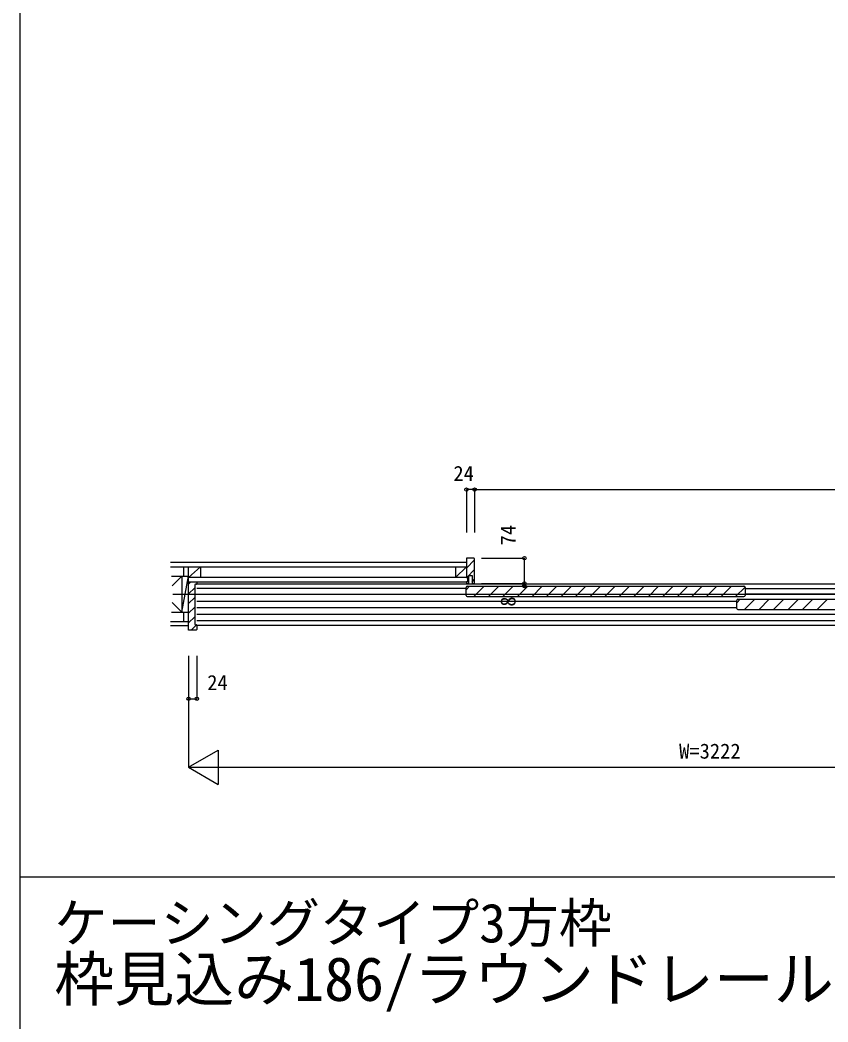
# Model space of a CAD drawing. Units: millimetres, scale not verified. Extents: x -14341 to 14340, y -10000 to 10000.
# Drawn here: x -14341 to -11984, y -7175 to -4253 of the extents above; entities that cross this region are included whole.
import ezdxf
from ezdxf.enums import TextEntityAlignment as Align

# ---------------------------------------------------------------- set-up
doc = ezdxf.new("R2010")
doc.units = ezdxf.units.MM
doc.header["$LTSCALE"] = 50
for name, color, linetype in [('0-0_0', 7, 'Continuous'), ('0-2_YKK_B1', 4, 'Continuous'), ('0-3_YKK_C1', 4, 'Continuous'), ('0-4_YKK_F1', 7, 'Continuous'), ('0-6_YKK_N1', 2, 'Continuous'), ('0-7_YKK_Z1', 7, 'Continuous')]:
    doc.layers.add(name, color=color, linetype=linetype)
doc.styles.add('ＭＳ ゴシック', font='')
doc.styles.get('ＭＳ ゴシック').set_extended_font_data('MS Gothic')

msp = doc.modelspace()

# ---------------------------------------------------------------- linework, layer by layer
at = {"layer": '0-2_YKK_B1'}
for p, q in [((-13038.68, -5823.03), (-13037.85, -5822.2)), ((-13038.68, -5851.31), (-13014.68, -5827.31)), ((-13014.68, -5896.2), (-13014.68, -5824.2)), ((-13037.29, -5878.2), (-13014.68, -5855.6)), ((-13849.18, -5892.4), (-13847.98, -5891.2)), ((-13849.18, -5898.05), (-13842.33, -5891.2)), ((-13831.18, -5900.2), (-13831.18, -6014.2)), ((-13826.18, -5898.2), (-13829.18, -5898.2)), ((-13021.93, -5891.13), (-13014.68, -5883.88)), ((-13849.18, -5926.34), (-13831.18, -5908.34)), ((-13039.68, -5914.43), (-13029.46, -5904.2)), ((-13039.68, -5930.9), (-13039.68, -5907.5)), ((-13036.38, -5904.2), (-12228.98, -5904.2)), ((-13017.03, -5934.2), (-12987.03, -5904.2)), ((-12974.6, -5934.2), (-12944.6, -5904.2)), ((-12932.18, -5934.2), (-12902.18, -5904.2)), ((-12889.75, -5934.2), (-12859.75, -5904.2)), ((-12847.32, -5934.2), (-12817.32, -5904.2)), ((-12804.9, -5934.2), (-12774.9, -5904.2)), ((-12762.47, -5934.2), (-12732.47, -5904.2)), ((-12720.05, -5934.2), (-12690.05, -5904.2)), ((-12677.62, -5934.2), (-12647.62, -5904.2)), ((-12635.19, -5934.2), (-12605.19, -5904.2)), ((-12592.77, -5934.2), (-12562.77, -5904.2)), ((-12550.34, -5934.2), (-12520.34, -5904.2)), ((-12507.91, -5934.2), (-12477.91, -5904.2)), ((-12465.49, -5934.2), (-12435.49, -5904.2)), ((-12423.06, -5934.2), (-12393.06, -5904.2)), ((-12380.63, -5934.2), (-12350.63, -5904.2)), ((-12338.21, -5934.2), (-12308.21, -5904.2)), ((-12295.78, -5934.2), (-12265.78, -5904.2)), ((-12253.35, -5934.2), (-12225.8, -5906.64)), ((-12225.68, -5907.5), (-12225.68, -5930.9)), ((-13849.18, -5954.62), (-13831.18, -5936.62)), ((-13036.38, -5934.2), (-12228.98, -5934.2)), ((-12250.18, -5952.43), (-12239.96, -5942.2)), ((-12250.18, -5968.9), (-12250.18, -5945.5)), ((-12246.88, -5942.2), (-11439.48, -5942.2)), ((-12227.53, -5972.2), (-12197.53, -5942.2)), ((-12185.1, -5972.2), (-12155.1, -5942.2)), ((-12142.68, -5972.2), (-12112.68, -5942.2)), ((-12100.25, -5972.2), (-12070.25, -5942.2)), ((-12057.82, -5972.2), (-12027.82, -5942.2)), ((-12015.4, -5972.2), (-11985.4, -5942.2)), ((-13849.18, -5982.91), (-13831.18, -5964.91)), ((-12246.88, -5972.2), (-11439.48, -5972.2)), ((-13849.18, -6011.19), (-13831.18, -5993.19)), ((-13849.18, -6019.2), (-13849.18, -6006.7)), ((-13841.9, -6032.2), (-13825.93, -6016.23)), ((-13829.18, -6016.2), (-13826.18, -6016.2)), ((-13825.18, -6017.2), (-13825.18, -6030.2))]:
    msp.add_line(p, q, dxfattribs=at)
for points in [[(-13016.68, -5822.2), (-13038.68, -5822.2), (-13038.68, -5847.2), (-13038.68, -5878.2), (-13035.68, -5878.2), (-13035.68, -5891.2)], [(-13038.68, -5891.2), (-13038.68, -5896.2), (-13031.43, -5896.2), (-13031.43, -5891.45), (-13031.43, -5872.7), (-13021.93, -5872.7), (-13021.93, -5891.45), (-13021.93, -5896.2), (-13014.68, -5896.2)], [(-13849.18, -6007.2), (-13849.18, -5891.2), (-13832.18, -5891.2), (-13825.18, -5891.2), (-13825.18, -5897.2)], [(-13827.18, -6032.2), (-13849.18, -6032.2), (-13849.18, -6007.2)]]:
    msp.add_lwpolyline(points, dxfattribs=at)
for centre, radius, start, end in [((-13016.68, -5824.2), 2, 0.00001, 89.99999), ((-13829.18, -5900.2), 2, 90.00001, 179.99999), ((-13826.18, -5897.2), 1, 270.00001, 359.99999), ((-13036.38, -5907.5), 3.3, 90, 180), ((-13036.38, -5930.9), 3.3, 180, 270), ((-12228.98, -5907.5), 3.3, 0, 90), ((-12228.98, -5930.9), 3.3, 270, 0), ((-12246.88, -5945.5), 3.3, 90, 180), ((-12246.88, -5968.9), 3.3, 180, 270), ((-13829.18, -6014.2), 2, 180.00001, 269.99999), ((-13826.18, -6017.2), 1, 0.00001, 89.99999), ((-13827.18, -6030.2), 2, 270.00001, 359.99999)]:
    msp.add_arc(centre, radius, start, end, dxfattribs=at)
at = {"layer": '0-3_YKK_C1'}
for p, q in [((-13825.18, -5896.7), (-10651.18, -5896.7)), ((-13039.68, -5910.7), (-13825.18, -5910.7)), ((-13825.18, -5927.7), (-13039.68, -5927.7)), ((-12225.68, -5910.7), (-10651.18, -5910.7)), ((-10651.18, -5927.7), (-12225.68, -5927.7)), ((-12250.18, -5948.7), (-13825.18, -5948.7)), ((-13825.18, -5965.7), (-12250.06, -5965.7)), ((-11460.68, -5986.7), (-13825.18, -5986.7)), ((-13825.18, -6003.7), (-11460.68, -6003.7)), ((-13825.18, -6017.7), (-10651.18, -6017.7))]:
    msp.add_line(p, q, dxfattribs=at)
at = {"layer": '0-4_YKK_F1'}
for p, q in [((-14341, -9999.7), (-14341, 10000.3)), ((-14341, -6752.2), (14159, -6752.2))]:
    msp.add_line(p, q, dxfattribs=at)
at = {"layer": '0-6_YKK_N1'}
for p, q in [((-13014.68, -5622.2), (-13014.68, -5747.2)), ((-13014.68, -5622.2), (-10651.18, -5622.2)), ((-12994.68, -5822.2), (-12869.68, -5822.2)), ((-12869.68, -5896.2), (-12869.68, -5822.2)), ((-12994.68, -5896.2), (-12869.68, -5896.2)), ((-12869.68, -5896.2), (-12869.68, -5904.2)), ((-12994.68, -5904.2), (-12869.68, -5904.2)), ((-13849.18, -6107.2), (-13849.18, -6432.2)), ((-13825.18, -6107.2), (-13825.18, -6232.2)), ((-13849.18, -6232.2), (-13825.18, -6232.2)), ((-13849.18, -6432.2), (-13762.58, -6382.2)), ((-13762.58, -6382.2), (-13762.58, -6482.2)), ((-13849.18, -6432.2), (-13762.58, -6482.2)), ((-13849.18, -6432.2), (-10627.18, -6432.2))]:
    msp.add_line(p, q, dxfattribs=at)
msp.add_lwpolyline([(-13014.68, -5622.2), (-13038.68, -5622.2), (-13038.68, -5747.2)], dxfattribs=at)
for centre in [(-13038.68, -5622.2), (-13014.68, -5622.2), (-12869.68, -5822.2), (-12869.68, -5896.2), (-12869.68, -5904.2), (-13849.18, -6232.2), (-13825.18, -6232.2)]:
    msp.add_circle(centre, 5, dxfattribs=at)
at = {"layer": '0-7_YKK_Z1'}
for p, q in [((-13038.68, -5835.2), (-13902.26, -5835.2)), ((-13038.68, -5835.2), (-13038.68, -5847.7)), ((-13902.26, -5847.7), (-13038.68, -5847.7)), ((-13864.18, -5847.7), (-13864.18, -5874.7)), ((-13814.68, -5847.7), (-13849.18, -5878.7)), ((-13814.68, -5847.7), (-13814.68, -5878.7)), ((-13038.68, -5847.7), (-13070.18, -5878.7)), ((-13070.18, -5847.7), (-13070.18, -5878.7)), ((-13897.11, -5902.63), (-13869.18, -5874.7)), ((-13869.18, -5874.7), (-13869.18, -5979.7)), ((-13869.18, -5979.7), (-13849.18, -5874.7)), ((-13035.68, -5878.7), (-13849.18, -5878.7)), ((-13849.18, -5891.2), (-13035.68, -5891.2)), ((-13035.68, -5891.2), (-13038.68, -5891.2)), ((-13035.68, -5878.7), (-13035.68, -5891.2)), ((-13895.63, -5927.2), (-10610.13, -5927.2)), ((-13897.11, -5951.77), (-13869.18, -5979.7)), ((-13864.18, -5979.7), (-13864.18, -6006.7)), ((-13902.26, -6006.7), (-13849.18, -6006.7)), ((-13849.18, -6019.2), (-13902.26, -6019.2))]:
    msp.add_line(p, q, dxfattribs=at)
for points in [[(-13898.99, -5874.7), (-13849.18, -5874.7), (-13849.18, -5847.7)], [(-13898.99, -5979.7), (-13849.18, -5979.7), (-13849.18, -5874.7)]]:
    msp.add_lwpolyline(points, dxfattribs=at)

# ---------------------------------------------------------------- texts
at = {"layer": '0-0_0', "style": 'ＭＳ ゴシック'}
for s, height, p in [('ケーシングタイプ3方枠', 113.6, (-14241, -6977.2)), ('枠見込み186/ラウンドレール/埋込敷居(アルミ)', 128.3, (-14241, -7152.2))]:
    msp.add_text(s, height=height, dxfattribs=at).set_placement(p, align=Align.BOTTOM_LEFT)
at = {"layer": '0-6_YKK_N1', "style": 'ＭＳ ゴシック'}
for s, p in [('24', (-13076.68, -5610.2)), ('24', (-13794.94, -6220.2)), ('W=3222', (-12418.18, -6420.2))]:
    msp.add_text(s, height=43.99, dxfattribs=at).set_placement(p, align=Align.BOTTOM_LEFT)
for s, p in [('74', (-12881.68, -5784.88)), ('8', (-12882.18, -5963.68))]:
    msp.add_text(s, height=43.99, rotation=90, dxfattribs=at).set_placement(p, align=Align.BOTTOM_LEFT)

doc.saveas('drawing.dxf')
